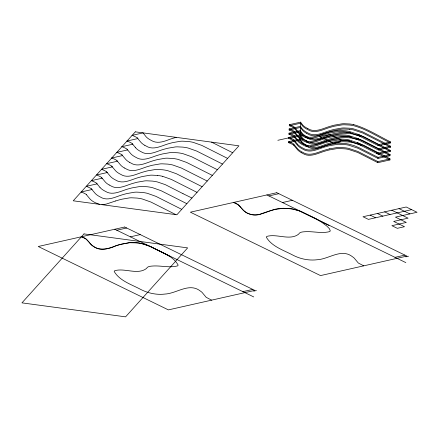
<?xml version="1.0" encoding="UTF-8"?>
<svg xmlns="http://www.w3.org/2000/svg" width="439" height="439" viewBox="0 0 439 439"><rect width="100%" height="100%" fill="white"/><g stroke="black" fill="none" stroke-linecap="round" stroke-linejoin="round"><path stroke-width="0.66" d="M293.894 145.249A28.25 9.663 2.1 0 0 288.615 142.708L288.708 141.632L299.963 139.092L301.977 141.819A34.418 11.771 2.1 0 0 305.873 144.821A40.783 13.949 2.1 0 0 307.124 145.479L308.31 146.05M288.824 138.455L288.862 137.396L300.122 134.855L302.136 137.583A34.418 11.771 2.1 0 0 306.032 140.584M303.409 144.266A34.418 11.771 2.1 0 1 301.928 142.878L299.925 140.151L300.589 122.152L289.328 124.692L289.29 125.752A28.25 9.663 2.1 0 1 294.514 128.309M297.455 144.151A34.741 11.88 2.1 0 0 301.555 147.389A40.783 13.949 2.1 0 0 302.811 148.053C309.374 152.328 316.837 148.58 323.362 146.374A79.47 27.18 2.1 0 1 329.508 144.645L337.196 143.312A12.797 4.379 2.1 0 1 339.144 143.218L345.356 143.564A17.659 6.042 2.1 0 1 348.703 144.124L354.174 145.66L359.546 147.943L377.99 157.349L378.006 158.435L390.095 155.713L390.139 154.654L385.524 152.07M378.319 149.968L378.358 148.909L390.447 146.182L390.408 147.241L378.319 149.968L358.175 139.756L348.972 136.71A17.659 6.042 2.1 0 0 345.63 136.15L339.413 135.805A12.797 4.379 2.1 0 0 337.465 135.898L329.782 137.231A79.47 27.18 2.1 0 0 323.636 138.965C317.112 141.166 309.649 144.919 303.086 140.639A40.783 13.949 2.1 0 1 301.845 139.975A34.741 11.88 2.1 0 1 297.73 136.743M389.98 158.885L377.891 161.612L377.853 162.671L389.942 159.944L389.98 158.885L385.886 156.569M390.293 150.418L378.204 153.145L378.16 154.204L390.255 151.477L390.293 150.418L386.194 148.097M390.6 141.945L390.562 143.004L378.473 145.732L378.511 144.672L390.6 141.945C378.429 135.936 366.768 128.303 353.636 124.61M298.822 210.682L292.182 208.931L283.863 208.278A12.517 4.28 2.1 0 0 281.904 208.36C270.633 208.091 260.25 218.04 249.132 213.853C242.306 212.114 240.49 203.932 233.575 202.45L238.322 204.761L240.962 207.526M261.995 213.497C254.938 217.069 245.95 214.248 241.351 208.091M262.484 213.321L268.081 211.428A83.871 28.683 2.1 0 1 272.251 210.21A79.624 27.234 2.1 0 1 274.221 209.699L282.507 208.322L289.433 208.558A18.438 6.305 2.1 0 1 294.607 209.452M115.687 200.947L106.106 204.135L101.892 204.667M323.433 138.455L333.294 143.257L341.465 141.802A12.797 4.379 2.1 0 1 343.413 141.709L348.945 141.973A17.489 5.981 2.1 0 1 352.972 142.615L361.297 145.271M329.629 141.468L337.311 140.134A12.797 4.379 2.1 0 1 339.259 140.041L345.471 140.387A17.659 6.042 2.1 0 1 348.818 140.946L358.021 143.992L378.105 154.171M329.354 148.881L337.037 147.548A12.797 4.379 2.1 0 1 338.985 147.455L345.202 147.8A17.659 6.042 2.1 0 1 348.544 148.355L357.747 151.4L377.836 161.585M132.139 135.355L143.07 132.885L145.836 136.447A34.741 11.88 2.1 0 0 149.924 139.684A40.783 13.949 2.1 0 0 151.181 140.348C157.118 144.206 164.049 141.539 169.981 139.24A89.984 30.774 2.1 0 1 176.231 137.358M127.041 141.012L137.972 138.548M121.949 146.675L132.874 144.212M116.856 152.338L127.782 149.875M111.758 157.996L122.69 155.532M106.666 163.659L117.592 161.195M290.613 125.45L300.55 123.211L302.559 125.938A34.418 11.771 2.1 0 0 306.46 128.934A40.783 13.949 2.1 0 0 307.706 129.598C314.516 134.032 322.177 129.856 328.937 127.711A78.197 26.746 2.1 0 1 334.403 126.196L342.091 124.863A12.797 4.379 2.1 0 1 344.039 124.769L349.565 125.033A17.489 5.981 2.1 0 1 353.593 125.669C366.488 129.17 377.776 136.842 389.788 142.516M101.568 169.322L112.499 166.858M107.401 172.516L96.476 174.98A28.25 9.663 2.1 0 1 101.7 177.537M91.378 180.643L102.309 178.179M277.843 140.299L289.158 137.753M290.146 138.159L300.084 135.914L302.092 138.642A34.418 11.771 2.1 0 0 302.767 139.344M86.285 186.306L97.211 183.842M288.67 142.691L299.925 140.151M81.188 191.964L92.119 189.5M333.294 143.257L340.554 141.621M378.045 157.376L390.139 154.654M116.79 230.234L126.695 228M268.915 195.931L278.82 193.698M130.35 236.835L140.25 234.602M282.475 202.533L292.374 200.299M411.628 209.639L368.42 219.379L362.998 216.74L406.207 206.999L417.05 212.278L395.446 217.151L406.294 222.436L391.89 225.684L397.311 228.324L404.511 226.7L393.668 221.415L408.072 218.172L391.802 210.243M242.871 291.65L252.776 289.416M395.001 257.342L404.901 255.114M253.687 291.139L256.387 290.53M405.812 256.837L408.511 256.228M349.406 129.264L343.88 129.006A12.797 4.379 2.1 0 0 341.932 129.099L334.255 130.432A78.197 26.746 2.1 0 0 328.784 131.947C322.023 134.093 314.362 138.269 307.552 133.835A40.783 13.949 2.1 0 1 306.312 133.171M349.137 136.677L343.611 136.414A12.797 4.379 2.1 0 0 341.663 136.507L333.98 137.841A78.197 26.746 2.1 0 0 328.509 139.361C322.572 140.875 316.459 144.963 310.192 142.505M157.425 175.43L151.856 175.145A12.517 4.28 2.1 0 0 149.897 175.232L142.214 176.566A82.263 28.134 2.1 0 0 136.068 178.3C129.549 180.5 122.08 184.254 115.517 179.974A40.783 13.949 2.1 0 1 114.277 179.31A34.741 11.88 2.1 0 1 110.162 176.077L106.677 171.896M99.856 204.393L95.614 202.856A36.766 12.577 2.1 0 1 95.043 202.571A40.915 13.993 2.1 0 1 93.897 201.956A34.741 11.88 2.1 0 1 89.781 198.719L86.296 194.543M162.606 176.319L171.27 179.392L197.034 192.375M294.613 209.452L300.704 211.389M310.488 146.889C316.645 149.03 322.539 145.057 328.35 143.597A78.197 26.746 2.1 0 1 333.821 142.077L341.504 140.743A12.797 4.379 2.1 0 1 343.457 140.65L348.983 140.914A17.489 5.981 2.1 0 1 349.669 140.996M356.561 138.175L363.212 140.749L379.192 148.936M357.774 134.274L364.172 136.902L379.345 144.705M358.603 139.915L353.132 138.378A17.489 5.981 2.1 0 0 349.098 137.736L343.572 137.473A12.797 4.379 2.1 0 0 341.624 137.566L333.942 138.9A78.197 26.746 2.1 0 0 328.471 140.42C321.71 142.56 314.05 146.736 307.24 142.307A40.783 13.949 2.1 0 1 306.872 142.115M357.467 142.741L363.86 145.375L379.033 153.173M309.901 138.109C316.267 140.881 322.605 136.71 328.663 135.124A78.197 26.746 2.1 0 1 334.134 133.604L341.816 132.271A12.797 4.379 2.1 0 1 343.764 132.177L349.29 132.441A17.489 5.981 2.1 0 1 350.662 132.616M360.693 136.419L353.285 134.142A17.489 5.981 2.1 0 0 349.252 133.5L343.726 133.237A12.797 4.379 2.1 0 0 341.778 133.33L334.095 134.663A78.197 26.746 2.1 0 0 328.624 136.183C321.864 138.323 314.203 142.499 307.399 138.071A40.783 13.949 2.1 0 1 306.581 137.643M363.728 265.847L358.284 262.999L354.246 258.154A33.073 11.31 2.1 0 0 352.517 256.782C341.416 247.958 329.02 259.142 317.177 259.751C308.71 260.777 300.018 258.944 292.517 254.933C283.418 250.153 271.565 246.378 266.292 237.131L266.841 236.407C276.888 233.422 289.828 240.984 298.652 234.146C299.585 232.138 302.153 231.957 304.084 231.781C312.628 230.969 321.48 233.85 329.81 231.567L330.276 230.81L329.404 228.681L326.846 226.101L321.787 222.282L315.641 218.551L299.733 211.06M211.598 300.15L206.16 297.302L202.121 292.456A33.073 11.31 2.1 0 0 200.393 291.084C189.291 282.261 176.89 293.444 165.053 294.053C156.015 295.189 146.813 292.906 138.916 288.494C130.114 284.071 119.216 280.225 114.167 271.434L114.716 270.709C124.764 267.724 137.703 275.286 146.527 268.448C147.455 266.44 150.023 266.259 151.96 266.083C160.498 265.271 169.35 268.152 177.68 265.869L178.152 265.112C173.092 255.866 161.557 252.359 152.629 247.645C146.231 244.232 138.993 242.416 131.733 242.575A12.797 4.379 2.1 0 0 129.785 242.668L122.102 244.002A76.375 26.12 2.1 0 0 120.127 244.512C111.638 246.696 102.024 252.831 93.759 246.509C89.09 243.859 87.235 237.795 81.451 236.753L86.198 239.063L89.029 242.114M301.593 211.763L329.041 225.503M308.622 137.577L307.437 137.012A40.783 13.949 2.1 0 1 306.197 136.348A34.418 11.771 2.1 0 1 302.279 133.352L300.276 130.624L289.016 133.16L288.977 134.219L300.238 131.684L302.251 134.405A34.418 11.771 2.1 0 0 303.173 135.338M308.057 141.627L307.278 141.248A40.783 13.949 2.1 0 1 306.038 140.584M342.579 140.727L329.629 134.422L319.729 136.65L321.584 137.555M399.002 208.624L409.85 213.903M384.602 211.867L390.024 214.512M377.397 213.491L382.824 216.136M370.198 215.115L375.619 217.76M266.885 194.938L405.845 262.626M114.76 229.24L253.72 296.929M232.697 152.745L211.532 142.126M227.605 158.408L201.836 145.424L193.171 142.351A18.438 6.305 2.1 0 0 187.996 141.462L182.426 141.177A12.517 4.28 2.1 0 0 180.462 141.265L172.785 142.598A82.263 28.134 2.1 0 0 166.639 144.332C160.114 146.533 152.651 150.286 146.088 146.006A40.783 13.949 2.1 0 1 144.848 145.342M222.507 164.065L196.743 151.082L188.079 148.014A18.438 6.305 2.1 0 0 182.898 147.12L177.329 146.84A12.517 4.28 2.1 0 0 175.37 146.928L167.687 148.261A82.263 28.134 2.1 0 0 161.547 149.995C155.022 152.19 147.559 155.949 140.996 151.669A40.783 13.949 2.1 0 1 139.75 151.005A34.741 11.88 2.1 0 1 135.635 147.767M217.415 169.728L191.645 156.745L182.986 153.677A18.438 6.305 2.1 0 0 177.806 152.783L172.236 152.503A12.517 4.28 2.1 0 0 170.277 152.591L162.595 153.924A82.263 28.134 2.1 0 0 156.449 155.658C149.924 157.853 142.461 161.607 135.898 157.327A40.783 13.949 2.1 0 1 134.658 156.663A34.741 11.88 2.1 0 1 130.542 153.43L127.058 149.249M212.317 175.391L186.553 162.408L177.888 159.335A18.438 6.305 2.1 0 0 172.708 158.446L167.138 158.161A12.517 4.28 2.1 0 0 165.179 158.249L157.497 159.582A82.263 28.134 2.1 0 0 151.356 161.316C144.832 163.517 137.369 167.27 130.806 162.99A40.783 13.949 2.1 0 1 129.56 162.326M207.224 181.049L181.455 168.066L172.796 164.998A18.438 6.305 2.1 0 0 167.616 164.104L162.046 163.824A12.517 4.28 2.1 0 0 160.087 163.912L152.404 165.245A82.263 28.134 2.1 0 0 146.258 166.979C139.734 169.174 132.271 172.933 125.708 168.653A40.783 13.949 2.1 0 1 124.467 167.989M202.127 186.712L176.363 173.729L167.698 170.661A18.438 6.305 2.1 0 0 162.518 169.767L156.948 169.487A12.517 4.28 2.1 0 0 154.989 169.575L147.312 170.908A82.263 28.134 2.1 0 0 141.166 172.642C134.641 174.837 127.178 178.591 120.615 174.31A40.783 13.949 2.1 0 1 119.37 173.646A34.741 11.88 2.1 0 1 115.259 170.414L111.769 166.233M182.992 193.659L191.942 198.033M186.844 203.696L161.08 190.713L152.415 187.645A18.438 6.305 2.1 0 0 147.235 186.751L141.665 186.471A12.517 4.28 2.1 0 0 139.706 186.553L132.024 187.892A82.263 28.134 2.1 0 0 125.878 189.626C119.359 191.821 111.89 195.574 105.327 191.294A40.783 13.949 2.1 0 1 104.087 190.63A34.741 11.88 2.1 0 1 99.971 187.398M181.751 209.359L155.982 196.376L147.317 193.303A18.438 6.305 2.1 0 0 142.143 192.414L136.573 192.128A12.517 4.28 2.1 0 0 134.608 192.216L126.931 193.55A82.263 28.134 2.1 0 0 120.785 195.284C114.261 197.484 106.798 201.238 100.235 196.957A40.783 13.949 2.1 0 1 98.995 196.293A34.741 11.88 2.1 0 1 94.879 193.061L91.389 188.88M175.907 214.655L150.89 202.033L142.225 198.966A18.438 6.305 2.1 0 0 137.045 198.071L131.475 197.791A12.517 4.28 2.1 0 0 129.516 197.879L121.833 199.213A82.263 28.134 2.1 0 0 115.693 200.947M380.893 145.463L385.678 147.833M378.456 144.645L358.367 134.46L349.17 131.415A17.659 6.042 2.1 0 0 345.822 130.855L339.61 130.515A12.797 4.379 2.1 0 0 337.657 130.608L329.98 131.941A79.47 27.18 2.1 0 0 323.828 133.67C317.304 135.87 309.841 139.624 303.278 135.344A40.783 13.949 2.1 0 1 302.037 134.68A34.741 11.88 2.1 0 1 297.922 131.448L294.437 127.266M378.418 145.704L358.328 135.519L349.126 132.474A17.659 6.042 2.1 0 0 345.784 131.914L339.566 131.574A12.797 4.379 2.1 0 0 337.618 131.667L329.941 133.001A79.47 27.18 2.1 0 0 323.79 134.729C317.265 136.93 309.802 140.683 303.239 136.403A40.783 13.949 2.1 0 1 301.999 135.739M380.734 149.699L385.003 151.806M378.297 148.881L358.213 138.697L349.01 135.651A17.659 6.042 2.1 0 0 345.669 135.091L339.451 134.746A12.797 4.379 2.1 0 0 337.503 134.844L329.821 136.172A79.47 27.18 2.1 0 0 323.675 137.906C317.15 140.107 309.687 143.86 303.124 139.58A40.783 13.949 2.1 0 1 301.884 138.916A34.741 11.88 2.1 0 1 297.768 135.684L294.284 131.502M383.412 152.097L378.226 149.54M378.144 153.112L358.059 142.933L348.857 139.887A17.659 6.042 2.1 0 0 345.509 139.328L339.298 138.982A12.797 4.379 2.1 0 0 337.35 139.075L329.667 140.409A79.47 27.18 2.1 0 0 323.516 142.143C316.996 144.343 309.528 148.097 302.965 143.816A40.783 13.949 2.1 0 1 301.725 143.152A34.741 11.88 2.1 0 1 297.609 139.915L294.125 135.739M377.952 158.408L357.862 148.223L348.665 145.177A17.659 6.042 2.1 0 0 345.317 144.623L339.106 144.277A12.797 4.379 2.1 0 0 337.152 144.371L329.475 145.704A79.47 27.18 2.1 0 0 323.324 147.433C316.799 149.639 309.336 153.387 302.773 149.112A40.783 13.949 2.1 0 1 301.533 148.442A34.741 11.88 2.1 0 1 297.417 145.21L293.932 141.029M377.792 162.644L357.708 152.459L348.506 149.414A17.659 6.042 2.1 0 0 345.164 148.859L338.946 148.514A12.797 4.379 2.1 0 0 336.998 148.607L329.316 149.94A79.47 27.18 2.1 0 0 323.17 151.669C316.645 153.869 309.182 157.623 302.619 153.343A40.783 13.949 2.1 0 1 301.379 152.679M170.579 256.705L150.489 246.52L141.292 243.475A17.659 6.042 2.1 0 0 137.945 242.921L129.176 242.718L120.127 244.512A81.325 27.816 2.1 0 0 115.951 245.73C107.341 250.164 95.439 251.311 89.227 242.399M384.235 143.877L362.641 132.951L353.439 129.906A17.489 5.981 2.1 0 0 349.411 129.264M384.081 148.113L377.919 145.079M379.548 153.425L384.844 156.043M383.768 156.58L378.072 153.776M182.97 193.648L165.344 184.671L157.508 181.982A18.438 6.305 2.1 0 0 152.328 181.087L146.758 180.808A12.517 4.28 2.1 0 0 144.799 180.895L137.122 182.229A82.263 28.134 2.1 0 0 130.976 183.963C124.451 186.158 116.988 189.917 110.425 185.637A40.783 13.949 2.1 0 1 109.185 184.973M376.366 152.931L377.611 153.546M307.744 128.539C314.554 132.973 322.215 128.797 328.976 126.657A78.197 26.746 2.1 0 1 334.441 125.137L342.129 123.803A12.797 4.379 2.1 0 1 344.077 123.71L349.603 123.974A17.489 5.981 2.1 0 1 353.631 124.61M385.31 143.333L362.68 131.892L353.477 128.846A17.489 5.981 2.1 0 0 349.449 128.204L343.918 127.947A12.797 4.379 2.1 0 0 341.97 128.04L334.293 129.373A78.197 26.746 2.1 0 0 328.822 130.888C322.061 133.033 314.401 137.209 307.591 132.776A40.783 13.949 2.1 0 1 306.351 132.112A34.418 11.771 2.1 0 1 302.433 129.115L300.43 126.388L289.175 128.929L289.136 129.982L300.391 127.447L302.405 130.174A34.418 11.771 2.1 0 0 306.301 133.171M384.756 144.135L389.634 146.747M384.597 148.371L389.058 150.731M384.443 152.602L389.327 155.219M384.29 156.838L389.168 159.456M386.347 143.86L390.447 146.182M390.035 146.999L390.408 147.241M389.881 151.236L390.255 151.477M389.569 159.703L389.942 159.944M294.399 128.325L297.889 132.507A34.741 11.88 2.1 0 0 301.983 135.744M294.24 132.562L297.735 136.738M294.086 136.798L297.582 140.974A34.741 11.88 2.1 0 0 301.67 144.212A40.783 13.949 2.1 0 0 302.926 144.875C309.49 149.15 316.958 145.402 323.477 143.202A79.47 27.18 2.1 0 1 329.623 141.468M293.971 139.97L297.461 144.151M293.817 144.206L297.307 148.387A34.741 11.88 2.1 0 0 301.401 151.625A40.783 13.949 2.1 0 0 302.658 152.284C309.221 156.564 316.684 152.816 323.203 150.61A79.47 27.18 2.1 0 1 329.354 148.876M293.779 145.265L297.269 149.447A34.741 11.88 2.1 0 0 301.363 152.684M137.248 137.928L140.738 142.11A34.741 11.88 2.1 0 0 144.832 145.347M132.15 143.591L135.646 147.767M121.96 154.912L125.455 159.094A34.741 11.88 2.1 0 0 129.543 162.331M116.867 160.575L120.357 164.751A34.741 11.88 2.1 0 0 124.451 167.989M101.579 177.559L105.075 181.735A34.741 11.88 2.1 0 0 109.163 184.973M96.487 183.217L99.977 187.398M300.589 122.152L302.597 124.879A34.418 11.771 2.1 0 0 306.499 127.875A40.783 13.949 2.1 0 0 307.744 128.539M81.138 191.98A28.25 9.663 2.1 0 1 86.412 194.521M132.09 135.371A28.25 9.663 2.1 0 1 137.363 137.912M126.992 141.029A28.25 9.663 2.1 0 1 132.271 143.569M121.899 146.692A28.25 9.663 2.1 0 1 127.173 149.233M116.801 152.355A28.25 9.663 2.1 0 1 122.08 154.896M111.709 158.013A28.25 9.663 2.1 0 1 116.983 160.553M106.611 163.676A28.25 9.663 2.1 0 1 111.89 166.216M101.519 169.339A28.25 9.663 2.1 0 1 106.792 171.879M157.425 175.43A18.438 6.305 2.1 0 1 162.6 176.324M91.328 180.659A28.25 9.663 2.1 0 1 96.602 183.2M86.231 186.323A28.25 9.663 2.1 0 1 91.51 188.863M333.294 143.257A78.608 26.889 2.1 0 0 328.317 144.656C321.557 146.796 313.896 150.972 307.086 146.538A40.783 13.949 2.1 0 1 305.846 145.874A34.418 11.771 2.1 0 1 305.434 145.644M289.279 124.709A28.25 9.663 2.1 0 1 294.553 127.25M289.081 130.004A28.25 9.663 2.1 0 1 294.36 132.545M289.12 128.945A28.25 9.663 2.1 0 1 294.399 131.486M306.148 137.407A34.418 11.771 2.1 0 1 305.742 137.171M305.363 136.941A34.418 11.771 2.1 0 1 304.995 136.71M303.717 135.794A34.418 11.771 2.1 0 1 303.437 135.563M288.928 134.235A28.25 9.663 2.1 0 1 294.207 136.776M288.966 133.176A28.25 9.663 2.1 0 1 294.245 135.717M306.427 141.874A40.783 13.949 2.1 0 1 305.999 141.643M303.283 139.8A34.418 11.771 2.1 0 1 303.02 139.569M288.774 138.472A28.25 9.663 2.1 0 1 294.048 141.012M349.823 136.759A17.489 5.981 2.1 0 1 351.184 136.952M288.813 137.412A28.25 9.663 2.1 0 1 294.086 139.953M304.013 144.722A34.418 11.771 2.1 0 1 303.706 144.491M351.03 141.188A17.489 5.981 2.1 0 1 351.699 141.303M288.653 141.649A28.25 9.663 2.1 0 1 293.932 144.19M135.3 131.837L73.236 200.799L176.868 214.781L238.931 145.819L135.3 131.837M84.014 233.905L21.95 302.866L125.581 316.848L187.645 247.887L84.014 233.905M124.66 227.012L38.242 246.493L168.395 309.89L254.807 290.404L124.66 227.012M276.784 192.705L190.372 212.191L320.519 275.588L406.937 256.102L276.784 192.705"/></g></svg>
